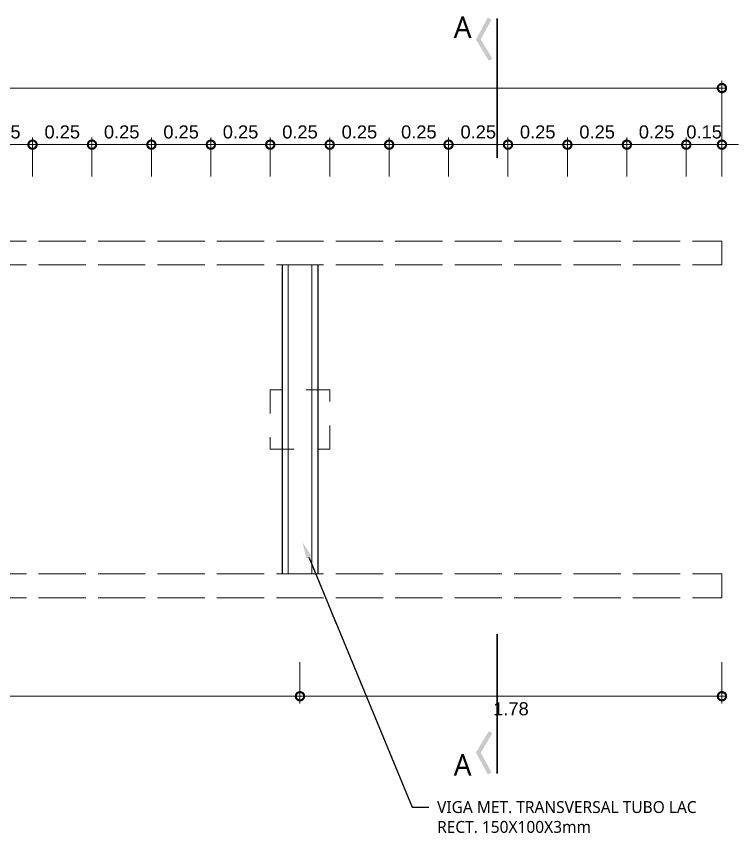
# Model space of a CAD drawing. Header units: millimetres. Extents: x 714.7 to 748.4, y 417.6 to 426.
# Drawn here: x 739.735 to 742.773, y 422.517 to 425.966 of the extents above; entities that cross this region are included whole.
import ezdxf
from ezdxf import colors
from ezdxf.entities.mleader import LeaderData, LeaderLine
from ezdxf.math import Vec2, Vec3

# ---------------------------------------------------------------- set-up
doc = ezdxf.new("R2010")
doc.units = ezdxf.units.MM
doc.set_wipeout_variables(frame=1)
doc.linetypes.add('CENTER', pattern=[0.6, 0.375, -0.075, 0.075, -0.075])
doc.linetypes.add('DASHED2', pattern=[0.375, 0.25, -0.125])
for name, color, linetype, lineweight in [('0_Pluma_Nº__1', 253, 'Continuous', 9), ('GRAFO00', 7, 'Continuous', 0), ('letras sr', 7, 'Continuous', 5), ('muro de contencion', 211, 'Continuous', 50), ('Proyeccciones', 1, 'DASHED2', 18), ('TEXTO', 7, 'Continuous', 9)]:
    doc.layers.add(name, color=color, linetype=linetype, lineweight=lineweight)
doc.styles.add('Generales', font='trebuc.ttf', dxfattribs={"height": 0.1})
doc.styles.add('Santa Rosa 1 50', font='trebuc.ttf')
doc.styles.get("Standard").update_dxf_attribs({"font": 'arial.ttf'})
doc.dimstyles.new('detalles menores', dxfattribs={"dimtxt": 0.055, "dimasz": 0.07, "dimexe": 0.03, "dimexo": 0.0215, "dimgap": 0.025, "dimtad": 2, "dimtih": 1, "dimtoh": 1, "dimzin": 1, "dimdsep": 46, "dimtxsty": 'Standard', "dimblk": 'DOTSMALL', "dimcen": 0, "dimdle": 0.0175, "dimclrd": 10, "dimclre": 10, "dimclrt": 3, "dimazin": 0, "dimtfac": 1, "dimtix": 1, "dimtmove": 0, "dimatfit": 2, "dimldrblk": 'OBLIQUE', "dimfxl": 1, "dimlwd": 5, "dimlwe": 5, "dimarcsym": 0})

# ---------------------------------------------------------------- blocks, each defined once
blk = doc.blocks.new('_DOTSMALL')
at = {"color": 0, "linetype": 'ByBlock', "const_width": 0.5}
blk.add_lwpolyline([(-0.0625, 0, 1), (0.0625, 0, 1)], format="xyb", close=True, dxfattribs=at)
blk = doc.blocks.new('*D337')
at = {"color": 10, "lineweight": 5, "transparency": 16777216}
for p, q in [((734.9029, 425.2927), (734.9029, 425.6946)), ((742.7029, 425.2927), (742.7029, 425.6946)), ((734.8854, 425.6646), (742.7204, 425.6646))]:
    blk.add_line(p, q, dxfattribs=at)
at = {"layer": 'Defpoints', "color": 0, "lineweight": 70, "transparency": 16777216}
for p in [(742.7029, 425.6646), (734.9029, 425.2712), (742.7029, 425.2712)]:
    blk.add_point(p, dxfattribs=at)
at = {"color": 10, "lineweight": 5, "transparency": 16777216, "xscale": 0.07, "yscale": 0.07, "zscale": 0.07, "rotation": 180}
blk.add_blockref('_DOTSMALL', (734.9029, 425.6646), dxfattribs=at)
at = {"color": 10, "lineweight": 5, "transparency": 16777216, "xscale": 0.07, "yscale": 0.07, "zscale": 0.07}
blk.add_blockref('_DOTSMALL', (742.7029, 425.6646), dxfattribs=at)
at = {"color": 3, "transparency": 16777216, "insert": (738.8029, 425.7177), "char_height": 0.055, "attachment_point": 5}
blk.add_mtext('7.80', dxfattribs=at)
blk = doc.blocks.new('_Oblique')
at = {"color": 0, "linetype": 'ByBlock', "lineweight": -2}
blk.add_line((-0.5, -0.5), (0.5, 0.5), dxfattribs=at)
blk = doc.blocks.new('*D348')
at = {"color": 10, "lineweight": 5, "transparency": 16777216}
for p, q in [((736.6779, 423.2497), (736.6779, 423.077)), ((740.9279, 423.2497), (740.9279, 423.077)), ((736.6604, 423.107), (740.9454, 423.107))]:
    blk.add_line(p, q, dxfattribs=at)
at = {"layer": 'Defpoints', "color": 0, "lineweight": 70, "transparency": 16777216}
for p in [(736.6779, 423.2712), (740.9279, 423.2712), (740.9279, 423.107)]:
    blk.add_point(p, dxfattribs=at)
at = {"color": 10, "lineweight": 5, "transparency": 16777216, "xscale": 0.07, "yscale": 0.07, "zscale": 0.07, "rotation": 180}
blk.add_blockref('_DOTSMALL', (736.6779, 423.107), dxfattribs=at)
at = {"color": 10, "lineweight": 5, "transparency": 16777216, "xscale": 0.07, "yscale": 0.07, "zscale": 0.07}
blk.add_blockref('_DOTSMALL', (740.9279, 423.107), dxfattribs=at)
at = {"color": 3, "transparency": 16777216, "insert": (738.8029, 423.0539), "char_height": 0.055, "attachment_point": 5}
blk.add_mtext('4.25', dxfattribs=at)
blk = doc.blocks.new('*D362')
at = {"color": 10, "lineweight": 5, "transparency": 16777216}
for p, q in [((739.5529, 425.2927), (739.5529, 425.4567)), ((739.8029, 425.2927), (739.8029, 425.4567)), ((739.5354, 425.4267), (739.8204, 425.4267))]:
    blk.add_line(p, q, dxfattribs=at)
at = {"layer": 'Defpoints', "color": 0, "lineweight": 70, "transparency": 16777216}
for p in [(739.8029, 425.4267), (739.5529, 425.2712), (739.8029, 425.2712)]:
    blk.add_point(p, dxfattribs=at)
at = {"color": 10, "lineweight": 5, "transparency": 16777216, "xscale": 0.07, "yscale": 0.07, "zscale": 0.07, "rotation": 180}
blk.add_blockref('_DOTSMALL', (739.5529, 425.4267), dxfattribs=at)
at = {"color": 10, "lineweight": 5, "transparency": 16777216, "xscale": 0.07, "yscale": 0.07, "zscale": 0.07}
blk.add_blockref('_DOTSMALL', (739.8029, 425.4267), dxfattribs=at)
at = {"color": 3, "transparency": 16777216, "insert": (739.6779, 425.4798), "char_height": 0.055, "attachment_point": 5}
blk.add_mtext('0.25', dxfattribs=at)
blk = doc.blocks.new('*D363')
at = {"color": 10, "lineweight": 5, "transparency": 16777216}
for p, q in [((739.8029, 425.2927), (739.8029, 425.4567)), ((740.0529, 425.2927), (740.0529, 425.4567)), ((739.7854, 425.4267), (740.0704, 425.4267))]:
    blk.add_line(p, q, dxfattribs=at)
at = {"layer": 'Defpoints', "color": 0, "lineweight": 70, "transparency": 16777216}
for p in [(740.0529, 425.4267), (739.8029, 425.2712), (740.0529, 425.2712)]:
    blk.add_point(p, dxfattribs=at)
at = {"color": 10, "lineweight": 5, "transparency": 16777216, "xscale": 0.07, "yscale": 0.07, "zscale": 0.07, "rotation": 180}
blk.add_blockref('_DOTSMALL', (739.8029, 425.4267), dxfattribs=at)
at = {"color": 10, "lineweight": 5, "transparency": 16777216, "xscale": 0.07, "yscale": 0.07, "zscale": 0.07}
blk.add_blockref('_DOTSMALL', (740.0529, 425.4267), dxfattribs=at)
at = {"color": 3, "transparency": 16777216, "insert": (739.9279, 425.4798), "char_height": 0.055, "attachment_point": 5}
blk.add_mtext('0.25', dxfattribs=at)
blk = doc.blocks.new('*D364')
at = {"color": 10, "lineweight": 5, "transparency": 16777216}
for p, q in [((740.0529, 425.2927), (740.0529, 425.4567)), ((740.3029, 425.2927), (740.3029, 425.4567)), ((740.0354, 425.4267), (740.3204, 425.4267))]:
    blk.add_line(p, q, dxfattribs=at)
at = {"layer": 'Defpoints', "color": 0, "lineweight": 70, "transparency": 16777216}
for p in [(740.3029, 425.4267), (740.0529, 425.2712), (740.3029, 425.2712)]:
    blk.add_point(p, dxfattribs=at)
at = {"color": 10, "lineweight": 5, "transparency": 16777216, "xscale": 0.07, "yscale": 0.07, "zscale": 0.07, "rotation": 180}
blk.add_blockref('_DOTSMALL', (740.0529, 425.4267), dxfattribs=at)
at = {"color": 10, "lineweight": 5, "transparency": 16777216, "xscale": 0.07, "yscale": 0.07, "zscale": 0.07}
blk.add_blockref('_DOTSMALL', (740.3029, 425.4267), dxfattribs=at)
at = {"color": 3, "transparency": 16777216, "insert": (740.1779, 425.4798), "char_height": 0.055, "attachment_point": 5}
blk.add_mtext('0.25', dxfattribs=at)
blk = doc.blocks.new('*D365')
at = {"color": 10, "lineweight": 5, "transparency": 16777216}
for p, q in [((740.3029, 425.2927), (740.3029, 425.4567)), ((740.5529, 425.2927), (740.5529, 425.4567)), ((740.2854, 425.4267), (740.5704, 425.4267))]:
    blk.add_line(p, q, dxfattribs=at)
at = {"layer": 'Defpoints', "color": 0, "lineweight": 70, "transparency": 16777216}
for p in [(740.5529, 425.4267), (740.3029, 425.2712), (740.5529, 425.2712)]:
    blk.add_point(p, dxfattribs=at)
at = {"color": 10, "lineweight": 5, "transparency": 16777216, "xscale": 0.07, "yscale": 0.07, "zscale": 0.07, "rotation": 180}
blk.add_blockref('_DOTSMALL', (740.3029, 425.4267), dxfattribs=at)
at = {"color": 10, "lineweight": 5, "transparency": 16777216, "xscale": 0.07, "yscale": 0.07, "zscale": 0.07}
blk.add_blockref('_DOTSMALL', (740.5529, 425.4267), dxfattribs=at)
at = {"color": 3, "transparency": 16777216, "insert": (740.4279, 425.4798), "char_height": 0.055, "attachment_point": 5}
blk.add_mtext('0.25', dxfattribs=at)
blk = doc.blocks.new('*D366')
at = {"color": 10, "lineweight": 5, "transparency": 16777216}
for p, q in [((740.5529, 425.2927), (740.5529, 425.4567)), ((740.8029, 425.2927), (740.8029, 425.4567)), ((740.5354, 425.4267), (740.8204, 425.4267))]:
    blk.add_line(p, q, dxfattribs=at)
at = {"layer": 'Defpoints', "color": 0, "lineweight": 70, "transparency": 16777216}
for p in [(740.8029, 425.4267), (740.5529, 425.2712), (740.8029, 425.2712)]:
    blk.add_point(p, dxfattribs=at)
at = {"color": 10, "lineweight": 5, "transparency": 16777216, "xscale": 0.07, "yscale": 0.07, "zscale": 0.07, "rotation": 180}
blk.add_blockref('_DOTSMALL', (740.5529, 425.4267), dxfattribs=at)
at = {"color": 10, "lineweight": 5, "transparency": 16777216, "xscale": 0.07, "yscale": 0.07, "zscale": 0.07}
blk.add_blockref('_DOTSMALL', (740.8029, 425.4267), dxfattribs=at)
at = {"color": 3, "transparency": 16777216, "insert": (740.6779, 425.4798), "char_height": 0.055, "attachment_point": 5}
blk.add_mtext('0.25', dxfattribs=at)
blk = doc.blocks.new('*D367')
at = {"color": 10, "lineweight": 5, "transparency": 16777216}
for p, q in [((740.8029, 425.2927), (740.8029, 425.4567)), ((741.0529, 425.2927), (741.0529, 425.4567)), ((740.7854, 425.4267), (741.0704, 425.4267))]:
    blk.add_line(p, q, dxfattribs=at)
at = {"layer": 'Defpoints', "color": 0, "lineweight": 70, "transparency": 16777216}
for p in [(741.0529, 425.4267), (740.8029, 425.2712), (741.0529, 425.2712)]:
    blk.add_point(p, dxfattribs=at)
at = {"color": 10, "lineweight": 5, "transparency": 16777216, "xscale": 0.07, "yscale": 0.07, "zscale": 0.07, "rotation": 180}
blk.add_blockref('_DOTSMALL', (740.8029, 425.4267), dxfattribs=at)
at = {"color": 10, "lineweight": 5, "transparency": 16777216, "xscale": 0.07, "yscale": 0.07, "zscale": 0.07}
blk.add_blockref('_DOTSMALL', (741.0529, 425.4267), dxfattribs=at)
at = {"color": 3, "transparency": 16777216, "insert": (740.9279, 425.4798), "char_height": 0.055, "attachment_point": 5}
blk.add_mtext('0.25', dxfattribs=at)
blk = doc.blocks.new('*D368')
at = {"color": 10, "lineweight": 5, "transparency": 16777216}
for p, q in [((741.0529, 425.2927), (741.0529, 425.4567)), ((741.3029, 425.2927), (741.3029, 425.4567)), ((741.0354, 425.4267), (741.3204, 425.4267))]:
    blk.add_line(p, q, dxfattribs=at)
at = {"layer": 'Defpoints', "color": 0, "lineweight": 70, "transparency": 16777216}
for p in [(741.3029, 425.4267), (741.0529, 425.2712), (741.3029, 425.2712)]:
    blk.add_point(p, dxfattribs=at)
at = {"color": 10, "lineweight": 5, "transparency": 16777216, "xscale": 0.07, "yscale": 0.07, "zscale": 0.07, "rotation": 180}
blk.add_blockref('_DOTSMALL', (741.0529, 425.4267), dxfattribs=at)
at = {"color": 10, "lineweight": 5, "transparency": 16777216, "xscale": 0.07, "yscale": 0.07, "zscale": 0.07}
blk.add_blockref('_DOTSMALL', (741.3029, 425.4267), dxfattribs=at)
at = {"color": 3, "transparency": 16777216, "insert": (741.1779, 425.4798), "char_height": 0.055, "attachment_point": 5}
blk.add_mtext('0.25', dxfattribs=at)
blk = doc.blocks.new('*D369')
at = {"color": 10, "lineweight": 5, "transparency": 16777216}
for p, q in [((741.3029, 425.2927), (741.3029, 425.4567)), ((741.5529, 425.2927), (741.5529, 425.4567)), ((741.2854, 425.4267), (741.5704, 425.4267))]:
    blk.add_line(p, q, dxfattribs=at)
at = {"layer": 'Defpoints', "color": 0, "lineweight": 70, "transparency": 16777216}
for p in [(741.5529, 425.4267), (741.3029, 425.2712), (741.5529, 425.2712)]:
    blk.add_point(p, dxfattribs=at)
at = {"color": 10, "lineweight": 5, "transparency": 16777216, "xscale": 0.07, "yscale": 0.07, "zscale": 0.07, "rotation": 180}
blk.add_blockref('_DOTSMALL', (741.3029, 425.4267), dxfattribs=at)
at = {"color": 10, "lineweight": 5, "transparency": 16777216, "xscale": 0.07, "yscale": 0.07, "zscale": 0.07}
blk.add_blockref('_DOTSMALL', (741.5529, 425.4267), dxfattribs=at)
at = {"color": 3, "transparency": 16777216, "insert": (741.4279, 425.4798), "char_height": 0.055, "attachment_point": 5}
blk.add_mtext('0.25', dxfattribs=at)
blk = doc.blocks.new('*D370')
at = {"color": 10, "lineweight": 5, "transparency": 16777216}
for p, q in [((741.5529, 425.2927), (741.5529, 425.4567)), ((741.8029, 425.2927), (741.8029, 425.4567)), ((741.5354, 425.4267), (741.8204, 425.4267))]:
    blk.add_line(p, q, dxfattribs=at)
at = {"layer": 'Defpoints', "color": 0, "lineweight": 70, "transparency": 16777216}
for p in [(741.8029, 425.4267), (741.5529, 425.2712), (741.8029, 425.2712)]:
    blk.add_point(p, dxfattribs=at)
at = {"color": 10, "lineweight": 5, "transparency": 16777216, "xscale": 0.07, "yscale": 0.07, "zscale": 0.07, "rotation": 180}
blk.add_blockref('_DOTSMALL', (741.5529, 425.4267), dxfattribs=at)
at = {"color": 10, "lineweight": 5, "transparency": 16777216, "xscale": 0.07, "yscale": 0.07, "zscale": 0.07}
blk.add_blockref('_DOTSMALL', (741.8029, 425.4267), dxfattribs=at)
at = {"color": 3, "transparency": 16777216, "insert": (741.6779, 425.4798), "char_height": 0.055, "attachment_point": 5}
blk.add_mtext('0.25', dxfattribs=at)
blk = doc.blocks.new('*D371')
at = {"color": 10, "lineweight": 5, "transparency": 16777216}
for p, q in [((741.8029, 425.2927), (741.8029, 425.4567)), ((742.0529, 425.2927), (742.0529, 425.4567)), ((741.7854, 425.4267), (742.0704, 425.4267))]:
    blk.add_line(p, q, dxfattribs=at)
at = {"layer": 'Defpoints', "color": 0, "lineweight": 70, "transparency": 16777216}
for p in [(742.0529, 425.4267), (741.8029, 425.2712), (742.0529, 425.2712)]:
    blk.add_point(p, dxfattribs=at)
at = {"color": 10, "lineweight": 5, "transparency": 16777216, "xscale": 0.07, "yscale": 0.07, "zscale": 0.07, "rotation": 180}
blk.add_blockref('_DOTSMALL', (741.8029, 425.4267), dxfattribs=at)
at = {"color": 10, "lineweight": 5, "transparency": 16777216, "xscale": 0.07, "yscale": 0.07, "zscale": 0.07}
blk.add_blockref('_DOTSMALL', (742.0529, 425.4267), dxfattribs=at)
at = {"color": 3, "transparency": 16777216, "insert": (741.9279, 425.4798), "char_height": 0.055, "attachment_point": 5}
blk.add_mtext('0.25', dxfattribs=at)
blk = doc.blocks.new('*D372')
at = {"color": 10, "lineweight": 5, "transparency": 16777216}
for p, q in [((742.0529, 425.2927), (742.0529, 425.4567)), ((742.3029, 425.2927), (742.3029, 425.4567)), ((742.0354, 425.4267), (742.3204, 425.4267))]:
    blk.add_line(p, q, dxfattribs=at)
at = {"layer": 'Defpoints', "color": 0, "lineweight": 70, "transparency": 16777216}
for p in [(742.3029, 425.4267), (742.0529, 425.2712), (742.3029, 425.2712)]:
    blk.add_point(p, dxfattribs=at)
at = {"color": 10, "lineweight": 5, "transparency": 16777216, "xscale": 0.07, "yscale": 0.07, "zscale": 0.07, "rotation": 180}
blk.add_blockref('_DOTSMALL', (742.0529, 425.4267), dxfattribs=at)
at = {"color": 10, "lineweight": 5, "transparency": 16777216, "xscale": 0.07, "yscale": 0.07, "zscale": 0.07}
blk.add_blockref('_DOTSMALL', (742.3029, 425.4267), dxfattribs=at)
at = {"color": 3, "transparency": 16777216, "insert": (742.1779, 425.4798), "char_height": 0.055, "attachment_point": 5}
blk.add_mtext('0.25', dxfattribs=at)
blk = doc.blocks.new('*D373')
at = {"color": 10, "lineweight": 5, "transparency": 16777216}
for p, q in [((742.3029, 425.2927), (742.3029, 425.4567)), ((742.5529, 425.2927), (742.5529, 425.4567)), ((742.2854, 425.4267), (742.5704, 425.4267))]:
    blk.add_line(p, q, dxfattribs=at)
at = {"layer": 'Defpoints', "color": 0, "lineweight": 70, "transparency": 16777216}
for p in [(742.5529, 425.4267), (742.3029, 425.2712), (742.5529, 425.2712)]:
    blk.add_point(p, dxfattribs=at)
at = {"color": 10, "lineweight": 5, "transparency": 16777216, "xscale": 0.07, "yscale": 0.07, "zscale": 0.07, "rotation": 180}
blk.add_blockref('_DOTSMALL', (742.3029, 425.4267), dxfattribs=at)
at = {"color": 10, "lineweight": 5, "transparency": 16777216, "xscale": 0.07, "yscale": 0.07, "zscale": 0.07}
blk.add_blockref('_DOTSMALL', (742.5529, 425.4267), dxfattribs=at)
at = {"color": 3, "transparency": 16777216, "insert": (742.4279, 425.4798), "char_height": 0.055, "attachment_point": 5}
blk.add_mtext('0.25', dxfattribs=at)
blk = doc.blocks.new('*D374')
at = {"color": 10, "lineweight": 5, "transparency": 16777216}
for p, q in [((740.9279, 423.2497), (740.9279, 423.077)), ((742.7029, 423.2497), (742.7029, 423.077)), ((740.9104, 423.107), (742.7204, 423.107))]:
    blk.add_line(p, q, dxfattribs=at)
at = {"layer": 'Defpoints', "color": 0, "lineweight": 70, "transparency": 16777216}
for p in [(740.9279, 423.2712), (742.7029, 423.2712), (742.7029, 423.107)]:
    blk.add_point(p, dxfattribs=at)
at = {"color": 10, "lineweight": 5, "transparency": 16777216, "xscale": 0.07, "yscale": 0.07, "zscale": 0.07, "rotation": 180}
blk.add_blockref('_DOTSMALL', (740.9279, 423.107), dxfattribs=at)
at = {"color": 10, "lineweight": 5, "transparency": 16777216, "xscale": 0.07, "yscale": 0.07, "zscale": 0.07}
blk.add_blockref('_DOTSMALL', (742.7029, 423.107), dxfattribs=at)
at = {"color": 3, "transparency": 16777216, "insert": (741.8154, 423.0539), "char_height": 0.055, "attachment_point": 5}
blk.add_mtext('1.78', dxfattribs=at)
blk = doc.blocks.new('*D375')
at = {"color": 10, "lineweight": 5, "transparency": 16777216}
for p, q in [((742.5529, 425.2927), (742.5529, 425.4567)), ((742.7029, 425.2927), (742.7029, 425.4567)), ((742.5529, 425.4267), (742.4829, 425.4267)), ((742.5529, 425.4267), (742.7029, 425.4267)), ((742.7029, 425.4267), (742.7729, 425.4267))]:
    blk.add_line(p, q, dxfattribs=at)
at = {"layer": 'Defpoints', "color": 0, "lineweight": 70, "transparency": 16777216}
for p in [(742.7029, 425.4267), (742.5529, 425.2712), (742.7029, 425.2712)]:
    blk.add_point(p, dxfattribs=at)
at = {"color": 10, "lineweight": 5, "transparency": 16777216, "xscale": 0.07, "yscale": 0.07, "zscale": 0.07}
blk.add_blockref('_DOTSMALL', (742.5529, 425.4267), dxfattribs=at)
at = {"color": 10, "lineweight": 5, "transparency": 16777216, "xscale": 0.07, "yscale": 0.07, "zscale": 0.07, "rotation": 180}
blk.add_blockref('_DOTSMALL', (742.7029, 425.4267), dxfattribs=at)
at = {"color": 3, "transparency": 16777216, "insert": (742.6279, 425.4798), "char_height": 0.055, "attachment_point": 5}
blk.add_mtext('0.15', dxfattribs=at)

msp = doc.modelspace()

# ---------------------------------------------------------------- hatches: boundary and pattern name
at = {"layer": 'GRAFO00'}
for points in [[(741.7183, 425.9609), (741.7336, 425.9525), (741.6881, 425.8692), (741.7374, 425.7882), (741.7224, 425.7791), (741.6679, 425.8688)], [(741.7183, 422.7782), (741.7336, 422.7866), (741.6881, 422.8699), (741.7374, 422.951), (741.7224, 422.9601), (741.6679, 422.8703)]]:
    msp.add_hatch(color=256, dxfattribs=at).paths.add_polyline_path(points)

# ---------------------------------------------------------------- linework, layer by layer
at = {"color": 251, "true_color": 0x636466}
for p, q in [((740.8529, 424.9212), (740.8529, 423.6212)), ((741.0029, 424.9212), (741.0029, 423.6212))]:
    msp.add_line(p, q, dxfattribs=at)
at = {"layer": '0_Pluma_Nº__1', "color": 18, "ltscale": 0.4, "true_color": 0x000000}
for points in [[(742.7029, 425.0212), (742.7029, 424.9212), (734.9029, 424.9212), (734.9029, 425.0212)], [(740.8779, 424.9212), (740.9779, 424.9212), (740.9779, 423.6212), (740.8779, 423.6212)], [(742.7029, 423.5212), (742.7029, 423.6212), (734.9029, 423.6212), (734.9029, 423.5212)]]:
    msp.add_lwpolyline(points, close=True, dxfattribs=at)
at = {"layer": 'muro de contencion', "linetype": 'CENTER', "lineweight": 30, "ltscale": 3}
for p, q in [((741.7576, 425.3708), (741.7576, 425.9566)), ((741.7576, 423.3683), (741.7576, 422.7826))]:
    msp.add_line(p, q, dxfattribs=at)

# ---------------------------------------------------------------- texts
at = {"layer": 'TEXTO', "color": 7, "style": 'Santa Rosa 1 50'}
for p in [(741.5747, 425.8757), (741.5747, 422.7735)]:
    msp.add_text('A', height=0.09, dxfattribs=at).set_placement(p)

# ---------------------------------------------------------------- next in the draw order: wipeouts: each hides what was drawn before it
at = {"color": 240, "ltscale": 0.4, "true_color": 0xed1f24}
for points in [[(739.7779, 425.2712), (739.8279, 425.2712), (739.8279, 423.2712), (739.7779, 423.2712)], [(740.0279, 425.2712), (740.0779, 425.2712), (740.0779, 423.2712), (740.0279, 423.2712)], [(740.2779, 425.2712), (740.3279, 425.2712), (740.3279, 423.2712), (740.2779, 423.2712)], [(740.5279, 425.2712), (740.5779, 425.2712), (740.5779, 423.2712), (740.5279, 423.2712)], [(740.7779, 425.2712), (740.8279, 425.2712), (740.8279, 423.2712), (740.7779, 423.2712)], [(741.0279, 425.2712), (741.0779, 425.2712), (741.0779, 423.2712), (741.0279, 423.2712)], [(741.2779, 425.2712), (741.3279, 425.2712), (741.3279, 423.2712), (741.2779, 423.2712)], [(741.5279, 425.2712), (741.5779, 425.2712), (741.5779, 423.2712), (741.5279, 423.2712)], [(741.7779, 425.2712), (741.8279, 425.2712), (741.8279, 423.2712), (741.7779, 423.2712)], [(742.0279, 425.2712), (742.0779, 425.2712), (742.0779, 423.2712), (742.0279, 423.2712)], [(742.2779, 425.2712), (742.3279, 425.2712), (742.3279, 423.2712), (742.2779, 423.2712)], [(742.5279, 425.2712), (742.5779, 425.2712), (742.5779, 423.2712), (742.5279, 423.2712)]]:
    msp.add_wipeout(points, dxfattribs=at).dxf.layer = '0_Pluma_Nº__1'

# ---------------------------------------------------------------- next in the draw order: linework, layer by layer
at = {"layer": 'Proyeccciones', "ltscale": 0.4}
msp.add_lwpolyline([(740.8029, 424.1462), (741.0529, 424.1462), (741.0529, 424.3962), (740.8029, 424.3962)], close=True, dxfattribs=at)

# ---------------------------------------------------------------- next in the draw order: dimensions: what is measured, and where the dimension line sits
dim = msp.add_linear_dim(base=(742.7029, 425.6646), p1=(734.9029, 425.2712), p2=(742.7029, 425.2712), dimstyle='detalles menores')
dim.commit()
dim.dimension.update_dxf_attribs({"geometry": '*D337', "text_midpoint": (738.8029, 425.7177)})
for base, p1, p2, picture, middle in [((739.8029, 425.4267), (739.5529, 425.2712), (739.8029, 425.2712), '*D362', (739.6779, 425.4798)), ((740.0529, 425.4267), (739.8029, 425.2712), (740.0529, 425.2712), '*D363', (739.9279, 425.4798)), ((740.3029, 425.4267), (740.0529, 425.2712), (740.3029, 425.2712), '*D364', (740.1779, 425.4798)), ((740.5529, 425.4267), (740.3029, 425.2712), (740.5529, 425.2712), '*D365', (740.4279, 425.4798)), ((740.8029, 425.4267), (740.5529, 425.2712), (740.8029, 425.2712), '*D366', (740.6779, 425.4798)), ((741.0529, 425.4267), (740.8029, 425.2712), (741.0529, 425.2712), '*D367', (740.9279, 425.4798)), ((741.3029, 425.4267), (741.0529, 425.2712), (741.3029, 425.2712), '*D368', (741.1779, 425.4798)), ((741.5529, 425.4267), (741.3029, 425.2712), (741.5529, 425.2712), '*D369', (741.4279, 425.4798)), ((741.8029, 425.4267), (741.5529, 425.2712), (741.8029, 425.2712), '*D370', (741.6779, 425.4798)), ((742.0529, 425.4267), (741.8029, 425.2712), (742.0529, 425.2712), '*D371', (741.9279, 425.4798)), ((742.3029, 425.4267), (742.0529, 425.2712), (742.3029, 425.2712), '*D372', (742.1779, 425.4798)), ((742.5529, 425.4267), (742.3029, 425.2712), (742.5529, 425.2712), '*D373', (742.4279, 425.4798)), ((742.7029, 425.4267), (742.5529, 425.2712), (742.7029, 425.2712), '*D375', (742.6279, 425.4798)), ((740.9279, 423.107), (736.6779, 423.2712), (740.9279, 423.2712), '*D348', (738.8029, 423.0539))]:
    dim = msp.add_linear_dim(base=base, p1=p1, p2=p2, dimstyle='detalles menores', override={"dimtmove": 1})
    dim.commit()
    dim.dimension.update_dxf_attribs({"geometry": picture, "text_midpoint": middle})
dim = msp.add_linear_dim(base=(742.702949465, 423.1069988339), p1=(740.927949465, 423.271245041), p2=(742.702949465, 423.271245041), angle=180, dimstyle='detalles menores', override={"dimtmove": 1})
dim.commit()
dim.dimension.update_dxf_attribs({"geometry": '*D374', "text_midpoint": (741.815449465, 423.0539173196)})

# ---------------------------------------------------------------- next in the draw order: leaders
at = {"layer": 'letras sr'}
ml = msp.add_multileader_mtext('Standard', dxfattribs=at)
ml.set_content('VIGA MET. TRANSVERSAL TUBO LAC RECT. 150X100X3mm', color=256, style='Generales')
ml.set_leader_properties()
ml.build(insert=Vec2(0, 0))
ml.multileader.update_dxf_attribs({"text_right_attachment_type": 6, "dogleg_length": 0.0702, "arrow_head_size": 0.0692})
ctx = ml.context
ctx.base_point, ctx.char_height, ctx.arrow_head_size, ctx.landing_gap_size, ctx.plane_origin = Vec3(741.4701, 422.6405), 0.05, 0.0692, 0.0346, Vec3(741.107, 423.8479)
ctx.right_attachment = 6
notes = []
notes.append((ctx, [(0, (1, 1, 0), (741.3998, 422.6405), (1, 0), 0.0702, [(0, [(740.9387, 423.7554)], 0, [])])]))
ctx.mtext.insert, ctx.mtext.width, ctx.mtext.flow_direction = Vec3(741.5047, 422.6659), 1.151675, 5
for ctx, leaders in notes:
    for number, flags, end, landing, length, lines in leaders:
        leader = LeaderData()
        leader.index, (leader.has_last_leader_line, leader.has_dogleg_vector, leader.attachment_direction) = number, flags
        leader.last_leader_point, leader.dogleg_vector, leader.dogleg_length = Vec3(end), Vec3(landing), length
        for number, points, colour, breaks in lines:
            line = LeaderLine()
            line.index, line.vertices, line.color, line.breaks = number, Vec3.list(points), colors.encode_raw_color(colour), breaks
            leader.lines.append(line)
        ctx.leaders.append(leader)

doc.saveas('drawing.dxf')
